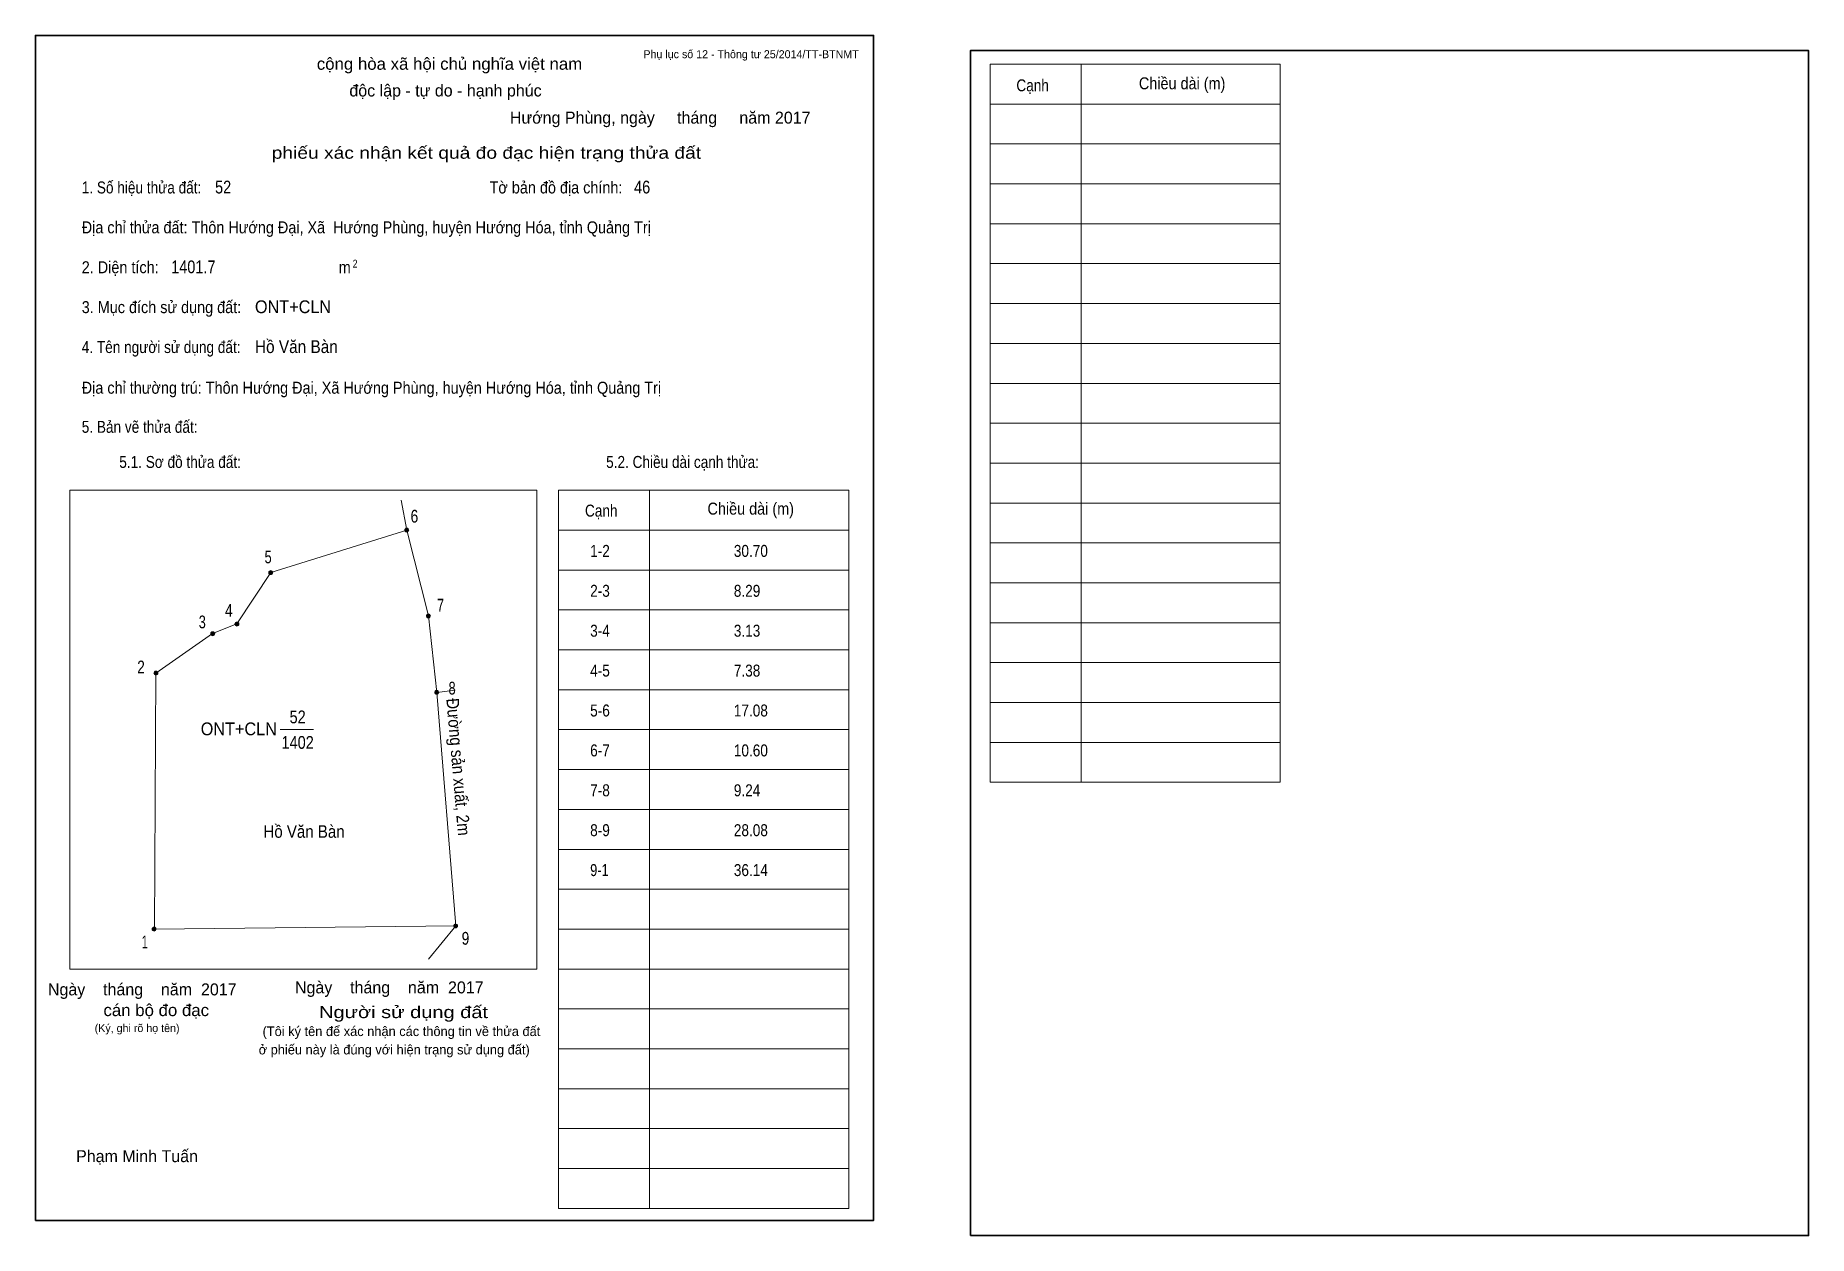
# Model space of a CAD drawing. Header units: centimetres. Extents: x 0 to 44.4, y -0.4 to 29.7.
import ezdxf
from ezdxf.enums import TextEntityAlignment as Align

# ---------------------------------------------------------------- set-up
doc = ezdxf.new("R2010")
doc.units = ezdxf.units.CM
doc.header["$LTSCALE"] = 0.12
for name, color, linetype in [('2', 7, 'Continuous'), ('30', 7, 'Continuous'), ('34', 7, 'Continuous')]:
    doc.layers.add(name, color=color, linetype=linetype)
for name, color, linetype, lineweight in [('32', 7, 'Continuous', 13), ('33', 7, 'Continuous', 13), ('6', 7, 'Continuous', 13), ('63', 7, 'Continuous', 13)]:
    doc.layers.add(name, color=color, linetype=linetype, lineweight=lineweight)

msp = doc.modelspace()

# ---------------------------------------------------------------- hatches: boundary and pattern name
at = {"layer": '32'}
for points in [[(9.3538, 17.301, 1), (9.2538, 17.301, 1)], [(5.9473, 16.2352, 1), (5.8473, 16.2352, 1)], [(9.8951, 15.1527, 1), (9.7951, 15.1527, 1)], [(4.4907, 14.7033, 1), (4.3907, 14.7033, 1)], [(5.0968, 14.9479, 1), (4.9968, 14.9479, 1)], [(3.0675, 13.7169, 1), (2.9675, 13.7169, 1)], [(10.1041, 13.2321, 1), (10.0041, 13.2321, 1)], [(3.0236, 7.301, 1), (2.9236, 7.301, 1)], [(10.5764, 7.3825, 1), (10.4764, 7.3825, 1)]]:
    msp.add_hatch(color=256, dxfattribs=at).paths.add_polyline_path(points)

# ---------------------------------------------------------------- linework, layer by layer
for centre in [(9.3038, 17.301), (5.8973, 16.2352), (9.8451, 15.1527), (4.4407, 14.7033), (5.0468, 14.9479), (3.0175, 13.7169), (10.0541, 13.2321), (2.9736, 7.301), (10.5264, 7.3825)]:
    msp.add_circle(centre, 0.05, dxfattribs=at)
at = {"layer": '33'}
msp.add_line((6.13, 12.3), (6.97, 12.3), dxfattribs=at)
at = {"layer": '6'}
for p, q in [((9.16, 18.05), (9.31, 17.3)), ((4.44, 14.71), (3.02, 13.72)), ((3.02, 13.72), (2.98, 7.3)), ((10.52, 13.29), (10.06, 13.23)), ((9.85, 6.55), (10.53, 7.38))]:
    msp.add_line(p, q, dxfattribs=at)
for points in [[(9.31, 17.3), (5.9, 16.24), (5.05, 14.95), (4.44, 14.71)], [(10.06, 13.23), (9.85, 15.15), (9.31, 17.3)], [(2.98, 7.3), (10.53, 7.38), (10.06, 13.23)]]:
    msp.add_lwpolyline(points, dxfattribs=at)
at = {"layer": '63'}
for p, q in [((23.92, 28.98), (31.19, 28.98)), ((23.92, 10.98), (23.92, 28.98)), ((26.2, 10.98), (26.2, 28.98)), ((31.19, 10.98), (31.19, 28.98)), ((23.92, 27.98), (31.19, 27.98)), ((23.92, 26.98), (31.19, 26.98)), ((23.92, 25.98), (31.19, 25.98)), ((23.92, 24.98), (31.19, 24.98)), ((23.92, 23.98), (31.19, 23.98)), ((23.92, 22.98), (31.19, 22.98)), ((23.92, 21.98), (31.19, 21.98)), ((23.92, 20.98), (31.19, 20.98)), ((23.92, 19.98), (31.19, 19.98)), ((23.92, 18.98), (31.19, 18.98)), ((0.86, 18.3), (12.56, 18.3)), ((0.86, 6.3), (0.86, 18.3)), ((12.56, 6.3), (12.56, 18.3)), ((13.11, 18.3), (20.38, 18.3)), ((13.11, 0.3), (13.11, 18.3)), ((15.39, 0.3), (15.39, 18.3)), ((20.38, 0.3), (20.38, 18.3)), ((23.92, 17.98), (31.19, 17.98)), ((13.11, 17.3), (20.38, 17.3)), ((23.92, 16.98), (31.19, 16.98)), ((13.11, 16.3), (20.38, 16.3)), ((23.92, 15.98), (31.19, 15.98)), ((13.11, 15.3), (20.38, 15.3)), ((23.92, 14.98), (31.19, 14.98)), ((13.11, 14.3), (20.38, 14.3)), ((23.92, 13.98), (31.19, 13.98)), ((13.11, 13.3), (20.38, 13.3)), ((23.92, 12.98), (31.19, 12.98)), ((13.11, 12.3), (20.38, 12.3)), ((23.92, 11.98), (31.19, 11.98)), ((13.11, 11.3), (20.38, 11.3)), ((23.92, 10.98), (31.19, 10.98)), ((13.11, 10.3), (20.38, 10.3)), ((13.11, 9.3), (20.38, 9.3)), ((13.11, 8.3), (20.38, 8.3)), ((13.11, 7.3), (20.38, 7.3)), ((0.86, 6.3), (12.56, 6.3)), ((13.11, 6.3), (20.38, 6.3)), ((13.11, 5.3), (20.38, 5.3)), ((13.11, 4.3), (20.38, 4.3)), ((13.11, 3.3), (20.38, 3.3)), ((13.11, 2.3), (20.38, 2.3)), ((13.11, 1.3), (20.38, 1.3)), ((13.11, 0.3), (20.38, 0.3))]:
    msp.add_line(p, q, dxfattribs=at)
at = {"layer": '63', "lineweight": 35}
for points in [[(0, 0), (0, 29.7), (21, 29.7), (21, 0)], [(23.43, -0.38), (23.43, 29.32), (44.43, 29.32), (44.43, -0.38)]]:
    msp.add_lwpolyline(points, close=True, dxfattribs=at)

# ---------------------------------------------------------------- texts
at = {"layer": '2', "width": 0.9}
msp.add_text('Đường sản xuất, 2m', height=0.3133, rotation=274.893, dxfattribs=at).set_placement((10.4418, 11.3534), align=Align.CENTER)
msp.add_text('Hồ Văn Bàn', height=0.3134, dxfattribs=at).set_placement((6.73, 9.59), align=Align.CENTER)
at = {"layer": '30'}
for s, width, p in [('1-2', 0.85, (13.9, 16.63)), ('30.70', 0.85, (17.5, 16.63)), ('2-3', 0.85, (13.9, 15.63)), ('8.29', 0.85, (17.5, 15.63)), ('3-4', 0.85, (13.9, 14.63)), ('3.13', 0.85, (17.5, 14.63)), ('4-5', 0.85, (13.9, 13.63)), ('7.38', 0.85, (17.5, 13.63)), ('5-6', 0.85, (13.9, 12.63)), ('17.08', 0.85, (17.5, 12.63)), ('6-7', 0.85, (13.9, 11.63)), ('10.60', 0.85, (17.5, 11.63)), ('7-8', 0.85, (13.9, 10.63)), ('9.24', 0.85, (17.5, 10.63)), ('8-9', 0.85, (13.9, 9.63)), ('28.08', 0.85, (17.5, 9.63)), ('9-1', 0.8, (13.9, 8.63)), ('36.14', 0.85, (17.5, 8.63))]:
    msp.add_text(s, height=0.3, dxfattribs=dict(at, width=width)).set_placement(p)
at = {"layer": '32'}
for s, width, p in [('6', 0.8, (9.495, 17.49)), ('5', 0.75, (5.83, 16.47)), ('7', 0.75, (10.15, 15.26)), ('3', 0.75, (4.18, 14.84)), ('4', 0.8, (4.845, 15.13)), ('2', 0.8, (2.645, 13.71)), ('8', 0.75, (10.44, 13.18)), ('1', 0.65, (2.74, 6.82)), ('9', 0.8, (10.775, 6.91))]:
    msp.add_text(s, height=0.32, dxfattribs=dict(at, width=width)).set_placement(p, align=Align.CENTER)
at = {"layer": '33', "width": 0.95}
msp.add_text('ONT+CLN', height=0.32, dxfattribs=at).set_placement((6.05, 12.16), align=Align.RIGHT)
at = {"layer": '33', "width": 0.85}
for s, p in [('52', (6.57, 12.46)), ('1402', (6.57, 11.82))]:
    msp.add_text(s, height=0.32, dxfattribs=at).set_placement(p, align=Align.CENTER)
at = {"layer": '34'}
for s, width, p in [('52', 0.85, (4.5, 25.74)), ('46', 0.85, (15, 25.74)), ('1401.7', 0.85, (3.4, 23.74)), ('ONT+CLN', 0.95, (5.5, 22.74)), ('Hồ Văn Bàn', 0.9, (5.5, 21.74))]:
    msp.add_text(s, height=0.32, dxfattribs=dict(at, width=width)).set_placement(p)
at = {"layer": '63'}
for s, height, p in [('Phụ lục số 12 - Thông tư 25/2014/TT-BTNMT', 0.2, (20.63, 29.13)), ('Ngày    tháng    năm  2017', 0.3, (5.04, 5.64)), ('Ngày    tháng    năm  2017', 0.3, (11.23, 5.69)), ('(Ký, ghi rõ họ tên)', 0.2, (3.61, 4.72))]:
    msp.add_text(s, height=height, dxfattribs=at).set_placement(p, align=Align.RIGHT)
at = {"layer": '63', "width": 1.05}
msp.add_text('cộng hòa xã hội chủ nghĩa việt nam', height=0.3, dxfattribs=at).set_placement((10.375, 28.84), align=Align.CENTER)
at = {"layer": '63'}
for s, height, p in [('độc lập - tự do - hạnh phúc', 0.3, (10.275, 28.17)), ('Hướng Phùng, ngày     tháng     năm 2017', 0.3, (15.655, 27.49)), ('(Tôi ký tên để xác nhận các thông tin về thửa đất ', 0.24, (9.215, 4.62)), ('ở phiếu này là đúng với hiện trạng sử dụng đất)', 0.24, (8.99, 4.16)), ('Phạm Minh Tuấn', 0.3, (2.545, 1.46))]:
    msp.add_text(s, height=height, dxfattribs=at).set_placement(p, align=Align.CENTER)
for s, height, width, p in [('Cạnh', 0.3, 0.85, (24.58, 28.3)), ('Chiều dài (m)', 0.3, 0.9, (27.65, 28.35)), ('1. Số hiệu thửa đất:', 0.3, 0.85, (1.16, 25.74)), ('Tờ bản đồ địa chính:', 0.3, 0.9, (11.38, 25.74)), ('Địa chỉ thửa đất: Thôn Hướng Đại, Xã  Hướng Phùng, huyện Hướng Hóa, tỉnh Quảng Trị', 0.3, 0.9, (1.16, 24.74)), ('2. Diện tích:', 0.3, 0.9, (1.16, 23.74)), ('2', 0.2, 0.8, (7.95, 23.88)), ('m', 0.3, 0.9, (7.6, 23.74)), ('3. Mục đích sử dụng đất:', 0.3, 0.9, (1.16, 22.74)), ('4. Tên người sử dụng đất:', 0.3, 0.85, (1.16, 21.74)), ('Địa chỉ thường trú: Thôn Hướng Đại, Xã Hướng Phùng, huyện Hướng Hóa, tỉnh Quảng Trị', 0.3, 0.9, (1.16, 20.72)), ('5. Bản vẽ thửa đất:', 0.3, 0.85, (1.16, 19.74)), ('5.1. Sơ đồ thửa đất:', 0.3, 0.85, (2.1, 18.86)), ('5.2. Chiều dài cạnh thửa:', 0.3, 0.85, (14.3, 18.86)), ('Cạnh', 0.3, 0.85, (13.77, 17.64)), ('Chiều dài (m)', 0.3, 0.9, (16.84, 17.69))]:
    msp.add_text(s, height=height, dxfattribs=dict(at, width=width)).set_placement(p)
for s, width, p in [('phiếu xác nhận kết quả đo đạc hiện trạng thửa đất', 1.2, (16.68, 26.61)), ('cán bộ đo đạc', 1.05, (4.35, 5.12)), ('Người sử dụng đất', 1.25, (11.34, 5.07))]:
    msp.add_text(s, height=0.3, dxfattribs=dict(at, width=width)).set_placement(p, align=Align.RIGHT)

doc.saveas('drawing.dxf')
